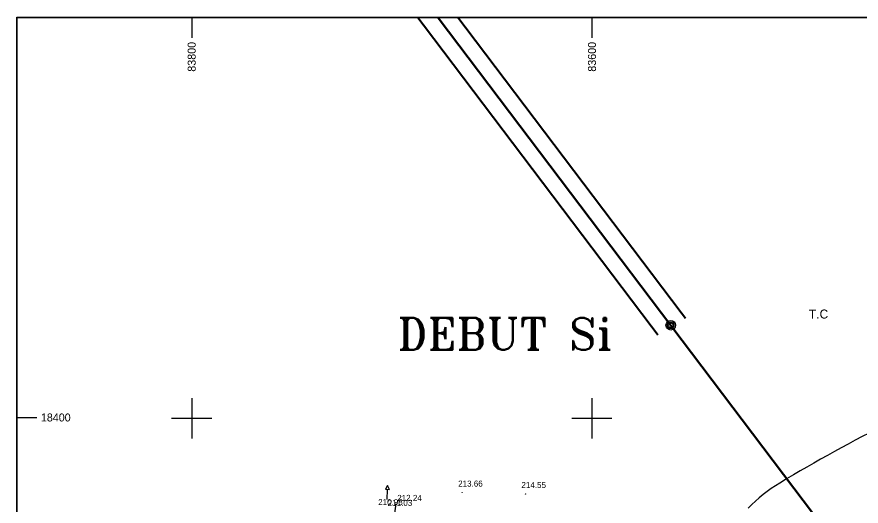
# Model space of a CAD drawing. Extents: x -83928 to -81707, y 15464 to 18601.
# Drawn here: x -83887.3 to -83465.5, y 18356.1 to 18600.5 of the extents above; entities that cross this region are included whole.
import ezdxf
from ezdxf.enums import TextEntityAlignment as Align

# ---------------------------------------------------------------- set-up
doc = ezdxf.new("R2010")
doc.units = 0
doc.header["$MEASUREMENT"] = 0
doc.linetypes.add('ACAD_ISO03W100', pattern=[30, 12, -18])
for name, color, linetype in [('ALT', 7, 'Continuous'), ('AMÉNAGEMENT', 7, 'Continuous'), ('CarPerim', 7, 'Continuous'), ('Carroyage 1', 7, 'Continuous'), ('CarTexte', 7, 'Continuous'), ('CNiv_1', 1, 'Continuous'), ('CONST', 7, 'Continuous'), ('CORDONNE', 6, 'Continuous'), ('POINTS', 3, 'Continuous'), ('TITRE', 1, 'Continuous')]:
    doc.layers.add(name, color=color, linetype=linetype)
doc.layers.add('Work', color=9, linetype='Continuous', lineweight=50)
doc.styles.add('ROMANT', font='romant')

msp = doc.modelspace()

# ---------------------------------------------------------------- linework, layer by layer
at = {"layer": 'AMÉNAGEMENT', "extrusion": (4.63065e-06, 1.2885e-05, 1)}
for p, q in [((-83567.05, 18441.62, 207.83), (-83686.88, 18600, 207.83)), ((-83553.26, 18449.92, 207.83), (-83666.82, 18600, 207.83))]:
    msp.add_line(p, q, dxfattribs=at)
at = {"layer": 'AMÉNAGEMENT', "linetype": 'ACAD_ISO03W100', "extrusion": (4.63065e-06, 1.2885e-05, 1)}
msp.add_line((-83560.67, 18446.45, 207.83), (-83676.85, 18600, 207.83), dxfattribs=at)
at = {"layer": 'AMÉNAGEMENT', "const_width": 1, "elevation": 207.83}
for points in [[(-83686.88, 18600), (-83567.05, 18441.62)], [(-83666.82, 18600), (-83553.26, 18449.92)]]:
    msp.add_lwpolyline(points, dxfattribs=at)
at = {"layer": 'AMÉNAGEMENT'}
for centre, radius in [((-83560.67, 18446.45, 207.83), 2.35), ((-83560.69, 18446.45, 207.62), 1.65), ((-83560.67, 18446.45, 207.83), 1.18)]:
    msp.add_circle(centre, radius, dxfattribs=at)
at = {"layer": 'CarPerim'}
for p, q in [((-83887.33, 18600.42), (-83887.33, 17000.42)), ((-83887.33, 18038.37), (-83887.33, 18600.42)), ((-81919.74, 18600), (-83887.33, 18600))]:
    msp.add_line(p, q, dxfattribs=at)
at = {"layer": 'Carroyage 1'}
for p, q in [((-83887.33, 18600.42), (-83887.33, 18590.42)), ((-83800, 18600), (-83800, 18590)), ((-83600, 18600), (-83600, 18590)), ((-83800, 18410), (-83800, 18390)), ((-83600, 18410), (-83600, 18390)), ((-83887.33, 18400.42), (-83877.33, 18400.42)), ((-83810, 18400), (-83790, 18400)), ((-83610, 18400), (-83590, 18400))]:
    msp.add_line(p, q, dxfattribs=at)
at = {"layer": 'CNiv_1', "color": 0}
msp.add_lwpolyline([(-81721.1, 18600.42), (-81721.1, 15464.43), (-83887.33, 15464.43), (-83887.33, 18600.42)], close=True, dxfattribs=at)
at = {"layer": 'CNiv_1', "flags": 128}
msp.add_lwpolyline([(-83451, 18398, 0.020161), (-83506.14, 18367.68, 0.06299), (-83522, 18355.14, 0.003187)], format="xyb", dxfattribs=at)
at = {"layer": 'CORDONNE', "extrusion": (0.000932032, -0.005533, 0.999984)}
for p, q in [((-83702.18, 18366.52, 209.26), (-83703.22, 18364.55, 209.25)), ((-83701.22, 18364.5, 209.25), (-83702.18, 18366.52, 209.26)), ((-83703.22, 18364.55, 209.25), (-83701.22, 18364.5, 209.25)), ((-83702.34, 18359.53, 209.22), (-83702.22, 18364.52, 209.25))]:
    msp.add_line(p, q, dxfattribs=at)
at = {"layer": 'POINTS', "extrusion": (0.002059, -0.012217, 0.999923)}
for centre in [(-83560.92, 18445.51, -189.61), (-83665.12, 18362.04, -182.42), (-83633.51, 18361.36, -182.42)]:
    msp.add_circle(centre, 0.05, dxfattribs=at)
at = {"layer": 'TITRE', "color": 6, "extrusion": (4.63065e-06, 1.2885e-05, 1)}
msp.add_line((-83727.61, 18147.23, 207.83), (-83697.75, 18357.4, 207.83), dxfattribs=at)
at = {"layer": 'Work'}
msp.add_line((-83676.85, 18600, 207.83), (-83175.03, 17936.75, 207.83), dxfattribs=at)

# ---------------------------------------------------------------- texts
at = {"style": 'ROMANT'}
msp.add_text('DEBUT Si', height=16, dxfattribs=at).set_placement((-83697.17, 18434.13))
at = {"layer": 'ALT', "extrusion": (0.002059, -0.012217, 0.999923)}
for s, p in [('213.66', (-83667.12, 18365.04, -182.42)), ('214.55', (-83635.51, 18364.36, -182.42)), ('212.24', (-83697.55, 18357.9, -182.42)), ('210.98', (-83707.07, 18355.79, -182.42)), ('211.03', (-83702.31, 18355.42, -182.42))]:
    msp.add_text(s, height=3, rotation=359.9958, dxfattribs=at).set_placement(p)
at = {"layer": 'CarTexte'}
for s, p in [('83800', (-83800, 18588)), ('83600', (-83600, 18588))]:
    msp.add_text(s, height=4, rotation=90, dxfattribs=at).set_placement(p, align=Align.MIDDLE_RIGHT)
msp.add_text('18400', height=4, dxfattribs=at).set_placement((-83875.33, 18400.42), align=Align.MIDDLE_LEFT)
at = {"layer": 'CONST', "linetype": 'ByBlock', "extrusion": (0.000932032, -0.005533, 0.999984)}
msp.add_text('T.C', height=4.5, rotation=0.0032, dxfattribs=at).set_placement((-83491.61, 18449.22, -162.28))

doc.saveas('drawing.dxf')
